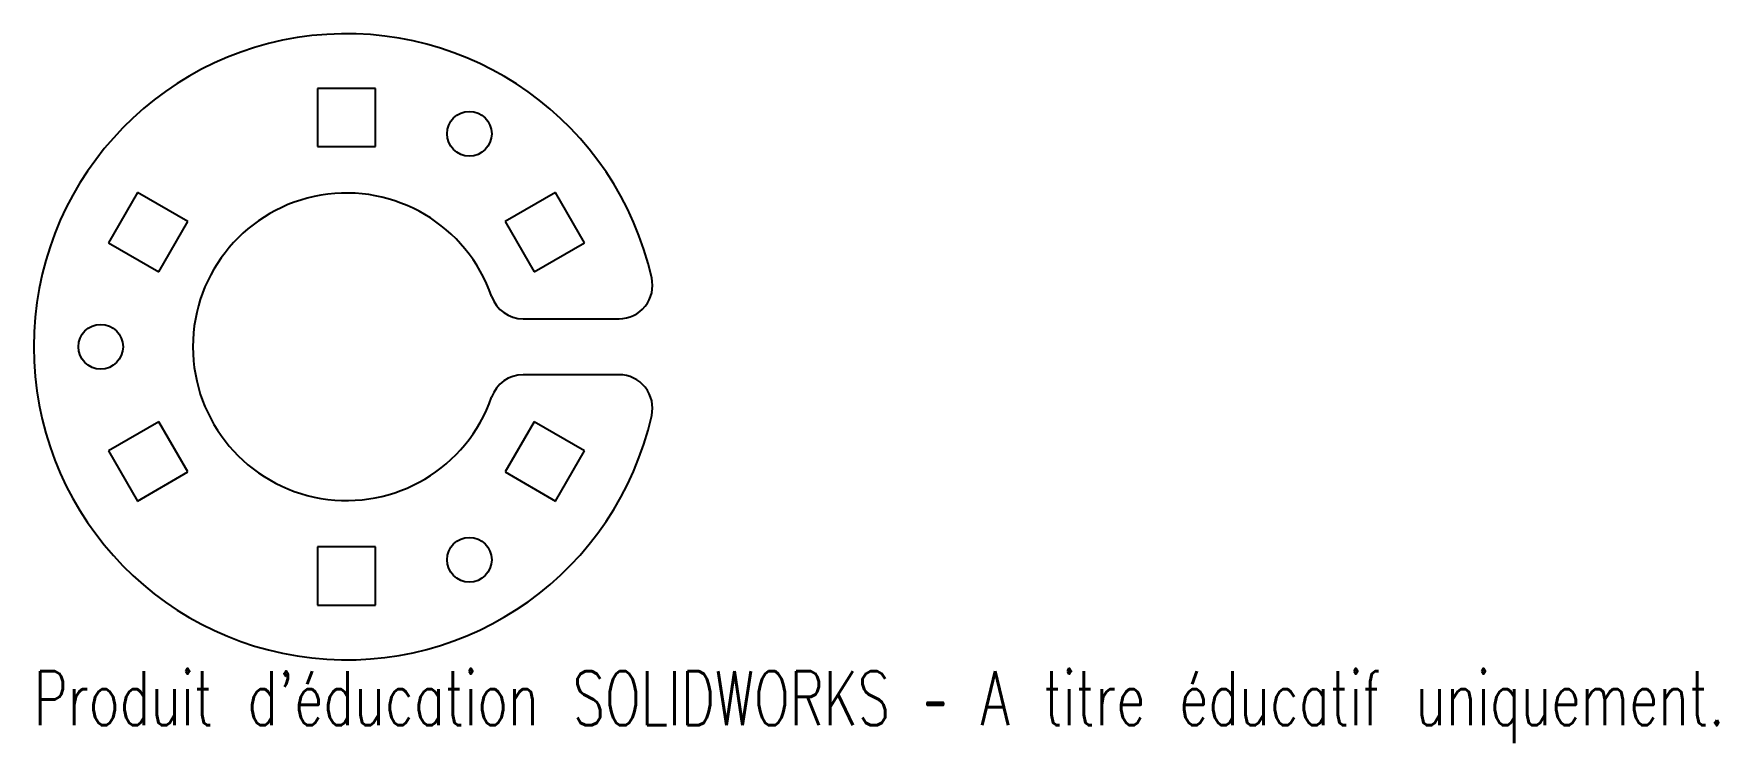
# Model space of a CAD drawing. Header units: millimetres. Extents: x -28 to 123, y -35 to 28.
import ezdxf

# ---------------------------------------------------------------- set-up
doc = ezdxf.new("R2010")
doc.units = ezdxf.units.MM
doc.styles.add('SLDTEXTSTYLE0', font='TXT', dxfattribs={"width": 0.7, "bigfont": 'bigfont'})

msp = doc.modelspace()

# ---------------------------------------------------------------- linework, layer by layer
at = {"color": 7, "linetype": 'Continuous', "lineweight": 25}
for p, q in [((-2.6, 23.1), (-2.6, 17.9)), ((2.6, 23.1), (-2.6, 23.1)), ((2.6, 17.9), (2.6, 23.1)), ((-2.6, 17.9), (2.6, 17.9)), ((-18.71, 13.8), (-21.31, 9.3)), ((-14.2, 11.2), (-18.71, 13.8)), ((18.71, 13.8), (14.2, 11.2)), ((21.31, 9.3), (18.71, 13.8)), ((-16.8, 6.7), (-14.2, 11.2)), ((14.2, 11.2), (16.8, 6.7)), ((-21.31, 9.3), (-16.8, 6.7)), ((16.8, 6.7), (21.31, 9.3)), ((15.82, 2.5), (24.39, 2.5)), ((24.39, -2.5), (15.82, -2.5)), ((-16.8, -6.7), (-21.31, -9.3)), ((-14.2, -11.2), (-16.8, -6.7)), ((16.8, -6.7), (14.2, -11.2)), ((21.31, -9.3), (16.8, -6.7)), ((-21.31, -9.3), (-18.71, -13.8)), ((18.71, -13.8), (21.31, -9.3)), ((-18.71, -13.8), (-14.2, -11.2)), ((14.2, -11.2), (18.71, -13.8)), ((-2.6, -17.9), (-2.6, -23.1)), ((2.6, -17.9), (-2.6, -17.9)), ((2.6, -23.1), (2.6, -17.9)), ((-2.6, -23.1), (2.6, -23.1))]:
    msp.add_line(p, q, dxfattribs=at)
for centre in [(11, 19.05), (-22, 0), (11, -19.05)]:
    msp.add_circle(centre, 2, dxfattribs=at)
for centre, radius, start, end in [((0, 0), 28, 12.709, 347.291), ((0, 0), 13.75, 19.1692, 340.8308), ((24.39, 5.5), 3, 270, 12.709), ((15.82, 5.5), 3, 199.1692, 270), ((15.82, -5.5), 3, 90, 160.8308), ((24.39, -5.5), 3, 347.291, 90)]:
    msp.add_arc(centre, radius, start, end, dxfattribs=at)

# ---------------------------------------------------------------- texts
at = {"color": 7, "linetype": 'Continuous', "insert": (-28, -29.02), "char_height": 4.8336, "attachment_point": 1, "style": 'SLDTEXTSTYLE0'}
msp.add_mtext("Produit d'éducation SOLIDWORKS – A titre éducatif uniquement.", dxfattribs=at)

doc.saveas('drawing.dxf')
